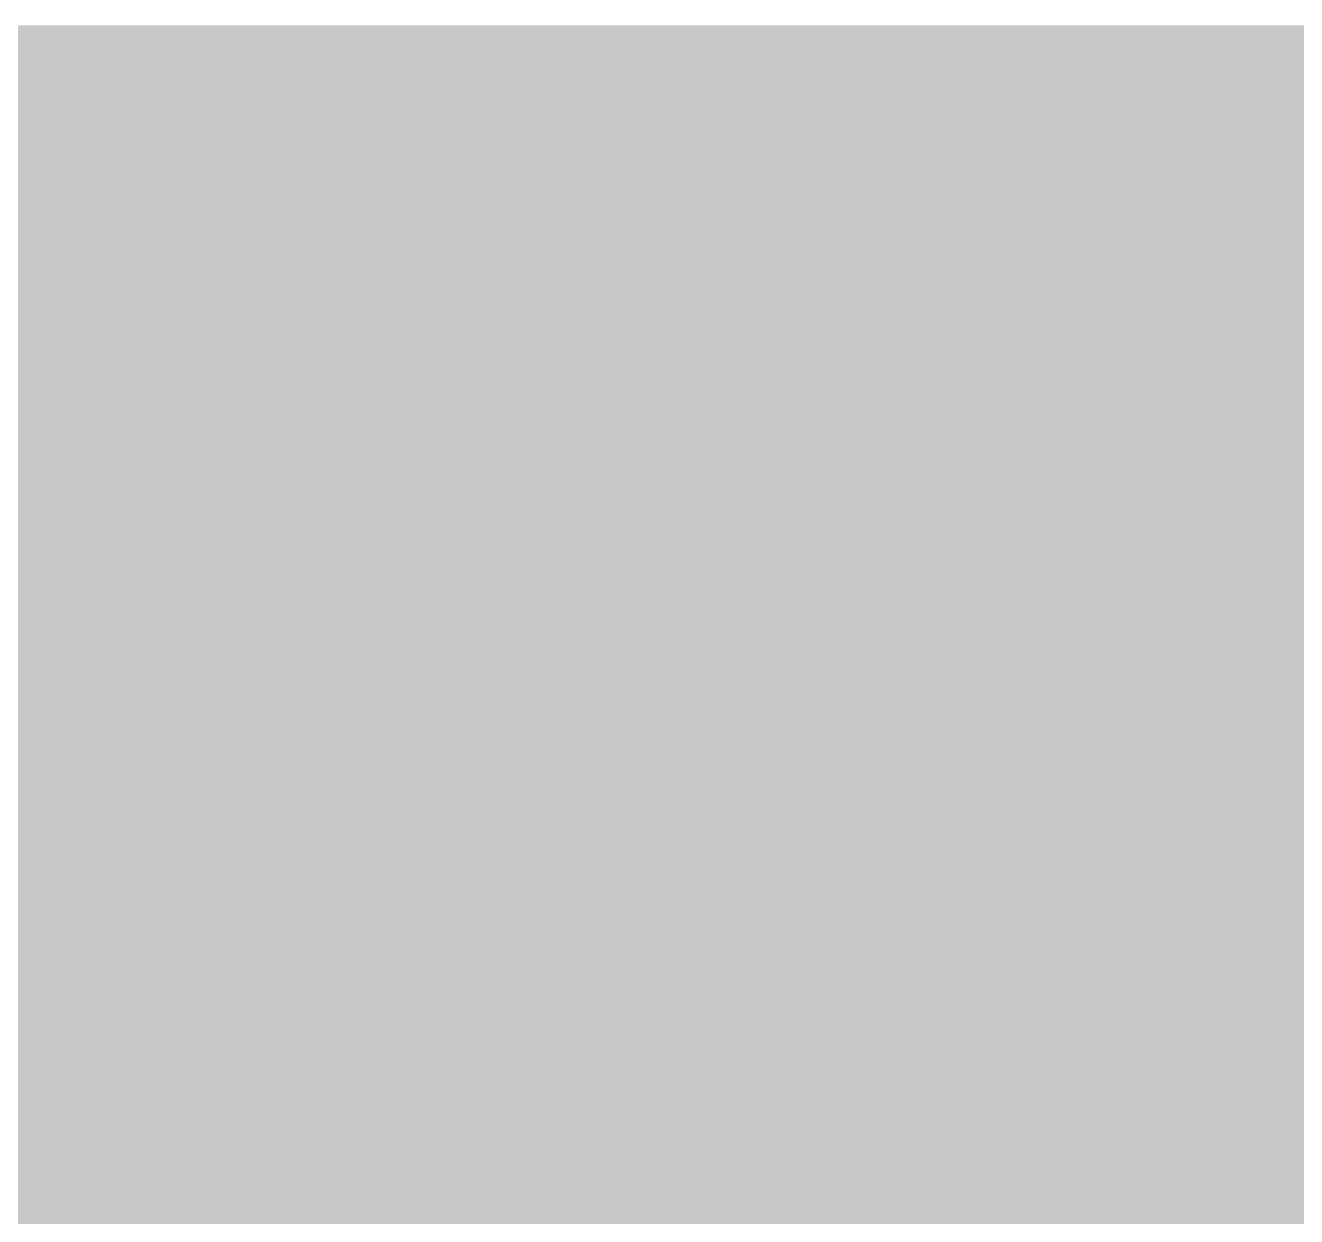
# Model space of a CAD drawing. Extents: x -0.1 to 57, y -0.1 to 41.
# Drawn here: x 44.93 to 52.05, y 22.42 to 29.09 of the extents above; entities that cross this region are included whole.
import ezdxf

# ---------------------------------------------------------------- set-up
doc = ezdxf.new("R2010")
doc.units = 0
doc.layers.add('16', color=175, linetype='CONTINUOUS')

msp = doc.modelspace()

# ---------------------------------------------------------------- linework, layer by layer
at = {"layer": '16', "const_width": 0.1524}
for points in [[(38.2463, 29.0152), (53.0063, 29.0152)], [(15.24, 28.956), (55.8872, 28.956)], [(15.24, 28.8036), (55.887, 28.8036)], [(15.24, 28.6512), (55.8867, 28.6512)], [(15.24, 28.4988), (55.8864, 28.4988)], [(15.24, 28.3464), (55.8862, 28.3464)], [(15.24, 28.194), (55.8859, 28.194)], [(15.24, 28.0416), (55.8857, 28.0416)], [(15.24, 27.8892), (55.8854, 27.8892)], [(15.24, 27.7368), (55.8851, 27.7368)], [(15.24, 27.5844), (55.8849, 27.5844)], [(15.24, 27.432), (55.8846, 27.432)], [(15.24, 27.2796), (55.8844, 27.2796)], [(15.24, 27.1272), (55.8841, 27.1272)], [(15.24, 26.9748), (55.8838, 26.9748)], [(15.24, 26.8224), (55.8836, 26.8224)], [(15.24, 26.67), (55.8833, 26.67)], [(15.24, 26.5176), (55.8831, 26.5176)], [(15.24, 26.3652), (55.8828, 26.3652)], [(15.24, 26.2128), (55.8825, 26.2128)], [(15.24, 26.0604), (55.8823, 26.0604)], [(15.24, 25.908), (55.882, 25.908)], [(15.24, 25.7556), (55.8818, 25.7556)], [(15.24, 25.6032), (55.8815, 25.6032)], [(15.24, 25.4508), (55.8812, 25.4508)], [(15.2393, 25.2984), (55.881, 25.2984)], [(15.0869, 25.146), (55.8807, 25.146)], [(14.9345, 24.9936), (55.8805, 24.9936)], [(14.782, 24.8412), (55.8802, 24.8412)], [(14.6296, 24.6888), (55.8799, 24.6888)], [(14.4773, 24.5364), (55.8797, 24.5364)], [(14.3249, 24.384), (55.8794, 24.384)], [(14.1725, 24.2316), (55.8791, 24.2316)], [(14.0201, 24.0792), (55.8789, 24.0792)], [(13.8677, 23.9268), (55.8786, 23.9268)], [(13.7153, 23.7744), (55.8784, 23.7744)], [(13.5629, 23.622), (55.8781, 23.622)], [(13.4105, 23.4696), (55.8778, 23.4696)], [(13.2581, 23.3172), (55.8776, 23.3172)], [(13.1057, 23.1648), (55.8773, 23.1648)], [(12.9533, 23.0124), (55.8771, 23.0124)], [(12.8009, 22.86), (55.8768, 22.86)], [(12.6485, 22.7076), (55.8765, 22.7076)], [(12.4961, 22.5552), (55.8763, 22.5552)], [(11.1462, 22.4028), (55.876, 22.4028)]]:
    msp.add_lwpolyline(points, dxfattribs=at)

doc.saveas('drawing.dxf')
